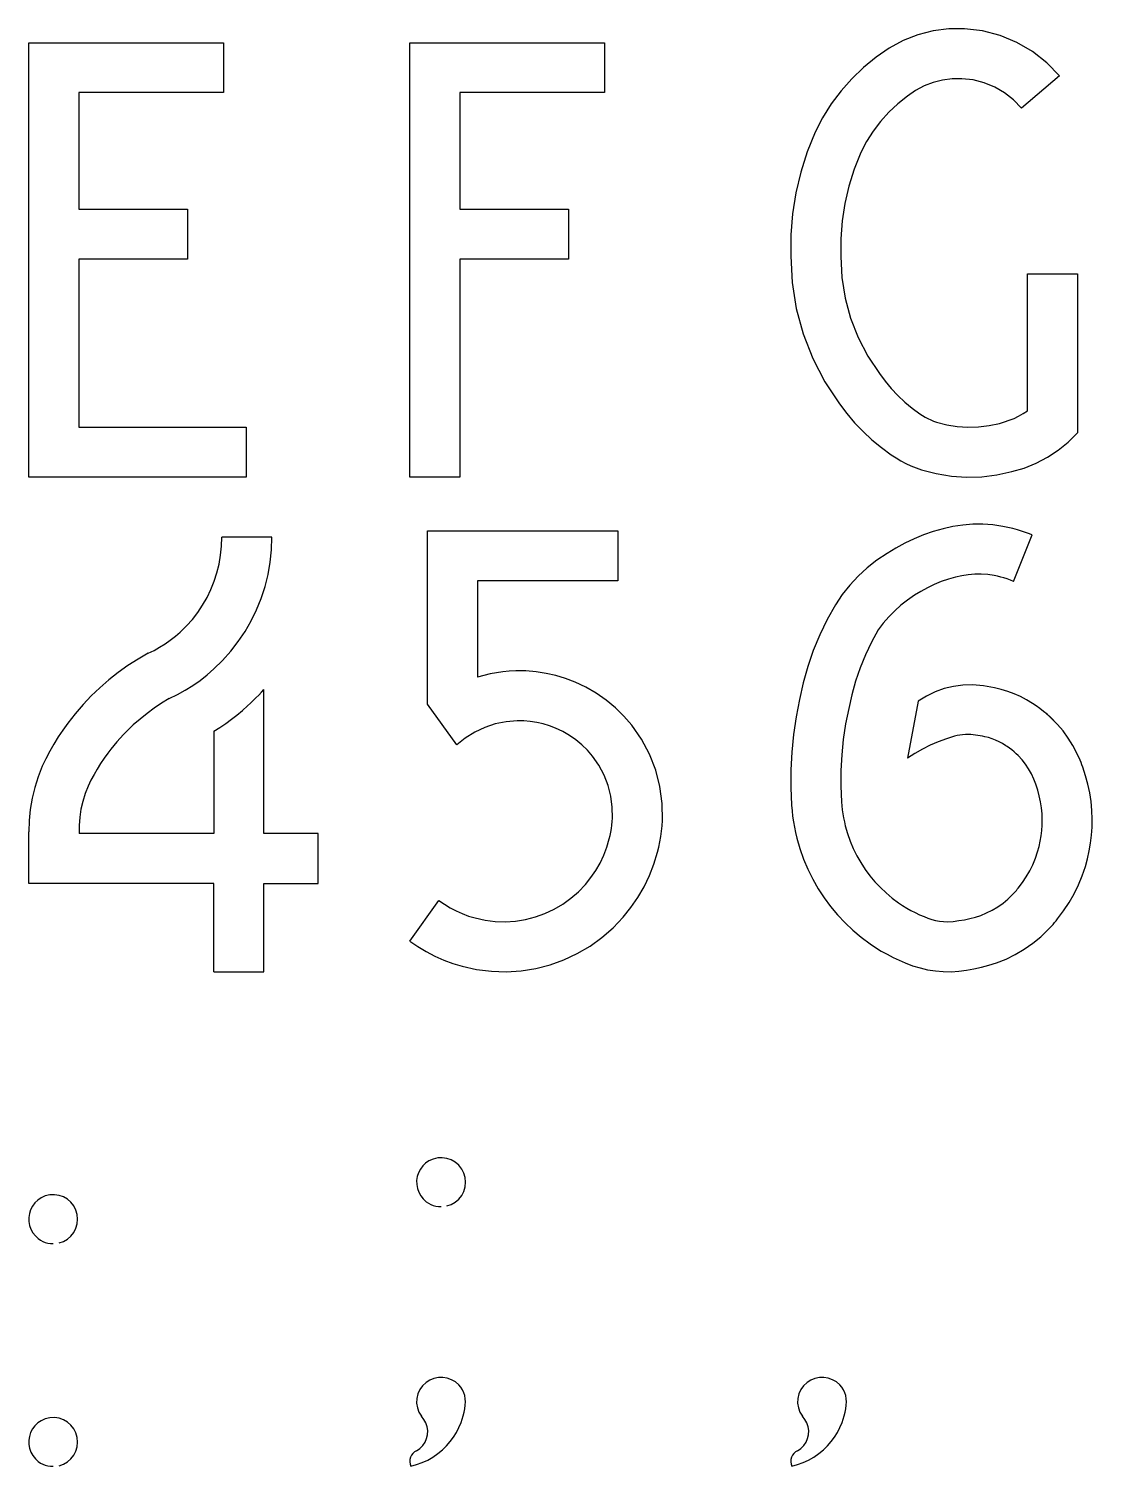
# Model space of a CAD drawing. Header units: metres. Extents: x 0 to 22.4, y -2.3 to 1.
# Drawn here: x 3.506 to 5.952, y -2.277 to 1.032 of the extents above; entities that cross this region are included whole.
import ezdxf

# ---------------------------------------------------------------- set-up
doc = ezdxf.new("R2010")
doc.units = ezdxf.units.M

msp = doc.modelspace()

# ---------------------------------------------------------------- linework, layer by layer
at = {"layer": 'MCD_Layer_0'}
for p, q in [((5.585718, 1.027013), (5.550565, 1.017958)), ((5.621709, 1.031742), (5.585718, 1.027013)), ((5.658008, 1.032076), (5.621709, 1.031742)), ((5.699552, 1.027171), (5.658008, 1.032076)), ((5.740037, 1.016639), (5.699552, 1.027171)), ((3.505606, 0), (3.505606, 1)), ((3.505606, 1), (3.953606, 1)), ((3.953606, 1), (3.953606, 0.885001)), ((4.382008, 0), (4.382008, 1)), ((4.382008, 1), (4.830008, 1)), ((4.830008, 1), (4.830008, 0.885001)), ((5.516769, 1.00471), (5.484826, 0.987464)), ((5.550565, 1.017958), (5.516769, 1.00471)), ((5.778704, 1.000677), (5.740037, 1.016639)), ((5.81483, 0.979584), (5.778704, 1.000677)), ((5.455208, 0.966476), (5.426058, 0.942945)), ((5.484826, 0.987464), (5.455208, 0.966476)), ((5.847737, 0.953756), (5.81483, 0.979584)), ((5.426058, 0.942945), (5.398956, 0.917083)), ((5.876808, 0.923676), (5.847737, 0.953756)), ((5.398956, 0.917083), (5.374087, 0.889066)), ((5.565159, 0.900384), (5.545518, 0.889781)), ((5.585941, 0.908525), (5.565159, 0.900384)), ((5.607557, 0.914086), (5.585941, 0.908525)), ((5.629689, 0.916984), (5.607557, 0.914086)), ((5.652008, 0.917175), (5.629689, 0.916984)), ((5.678005, 0.914165), (5.652008, 0.917175)), ((5.703344, 0.907617), (5.678005, 0.914165)), ((5.727545, 0.897656), (5.703344, 0.907617)), ((5.750151, 0.88447), (5.727545, 0.897656)), ((5.876808, 0.923676), (5.788909, 0.849476)), ((3.953606, 0.885001), (3.620606, 0.885001)), ((3.620606, 0.885001), (3.620606, 0.617001)), ((4.830008, 0.885001), (4.497007, 0.885001)), ((4.497007, 0.885001), (4.497007, 0.617001)), ((5.374087, 0.889066), (5.351623, 0.859087)), ((5.527308, 0.876875), (5.505005, 0.859294)), ((5.545518, 0.889781), (5.527308, 0.876875)), ((5.770736, 0.868308), (5.750151, 0.88447)), ((5.788909, 0.849476), (5.770736, 0.868308)), ((5.331718, 0.827351), (5.314508, 0.794076)), ((5.351623, 0.859087), (5.331718, 0.827351)), ((5.484255, 0.839905), (5.465202, 0.818846)), ((5.505005, 0.859294), (5.484255, 0.839905)), ((5.447981, 0.796264), (5.432714, 0.772318)), ((5.465202, 0.818846), (5.447981, 0.796264)), ((5.314508, 0.794076), (5.29629, 0.748685)), ((5.432714, 0.772318), (5.419508, 0.747176)), ((5.29629, 0.748685), (5.281528, 0.702055)), ((5.419508, 0.747176), (5.404292, 0.709145)), ((5.281528, 0.702055), (5.270306, 0.654449)), ((5.404292, 0.709145), (5.392013, 0.670067)), ((5.392013, 0.670067), (5.38274, 0.630169)), ((5.270306, 0.654449), (5.262687, 0.606135)), ((5.38274, 0.630169), (5.376527, 0.589681)), ((3.620606, 0.617001), (3.870606, 0.617001)), ((3.870606, 0.617001), (3.870606, 0.502)), ((4.497007, 0.617001), (4.747006, 0.617001)), ((4.747006, 0.617001), (4.747006, 0.502)), ((5.262687, 0.606135), (5.258714, 0.557386)), ((5.376527, 0.589681), (5.37341, 0.548837)), ((5.258714, 0.557386), (5.258409, 0.508476)), ((5.37341, 0.548837), (5.373408, 0.507875)), ((3.870606, 0.502), (3.620606, 0.502)), ((3.620606, 0.502), (3.620606, 0.115001)), ((4.747006, 0.502), (4.497007, 0.502)), ((4.497007, 0.502), (4.497007, 0)), ((5.258409, 0.508476), (5.261388, 0.447945)), ((5.373408, 0.507875), (5.375769, 0.459825)), ((5.802809, 0.152775), (5.802809, 0.467675)), ((5.802809, 0.467675), (5.917808, 0.467675)), ((5.917808, 0.467675), (5.917808, 0.101676)), ((5.261388, 0.447945), (5.270876, 0.388089)), ((5.375769, 0.459825), (5.383287, 0.412307)), ((5.383287, 0.412307), (5.395874, 0.365874)), ((5.270876, 0.388089), (5.286764, 0.329604)), ((5.395874, 0.365874), (5.413385, 0.321065)), ((5.286764, 0.329604), (5.308865, 0.273174)), ((5.413385, 0.321065), (5.435616, 0.278401)), ((5.308865, 0.273174), (5.336922, 0.219456)), ((5.435616, 0.278401), (5.462309, 0.238377)), ((5.462309, 0.238377), (5.475324, 0.220579)), ((5.336922, 0.219456), (5.370608, 0.169076)), ((5.475324, 0.220579), (5.48944, 0.20364)), ((5.48944, 0.20364), (5.504599, 0.187629)), ((5.370608, 0.169076), (5.387292, 0.146539)), ((5.504599, 0.187629), (5.52074, 0.172608)), ((5.52074, 0.172608), (5.5378, 0.158638)), ((5.387292, 0.146539), (5.40534, 0.125077)), ((5.5378, 0.158638), (5.555709, 0.145776)), ((5.555709, 0.145776), (5.561615, 0.141822)), ((5.561615, 0.141822), (5.567713, 0.138172)), ((5.567713, 0.138172), (5.573988, 0.134834)), ((5.573988, 0.134834), (5.580423, 0.131817)), ((5.761149, 0.130771), (5.772054, 0.135297)), ((5.772054, 0.135297), (5.782659, 0.140486)), ((5.782659, 0.140486), (5.792924, 0.14632)), ((5.792924, 0.14632), (5.802809, 0.152775)), ((3.620606, 0.115001), (4.005606, 0.115001)), ((4.005606, 0.115001), (4.005606, 0)), ((5.40534, 0.125077), (5.424682, 0.104775)), ((5.424682, 0.104775), (5.445244, 0.085709)), ((5.580423, 0.131817), (5.587002, 0.129128)), ((5.587002, 0.129128), (5.593709, 0.126775)), ((5.593709, 0.126775), (5.617384, 0.120595)), ((5.617384, 0.120595), (5.641533, 0.116661)), ((5.641533, 0.116661), (5.665946, 0.115007)), ((5.665946, 0.115007), (5.690406, 0.115649)), ((5.690406, 0.115649), (5.714698, 0.11858)), ((5.714698, 0.11858), (5.738608, 0.123776)), ((5.738608, 0.123776), (5.749987, 0.126925)), ((5.749987, 0.126925), (5.761149, 0.130771)), ((5.896786, 0.080841), (5.917808, 0.101676)), ((5.445244, 0.085709), (5.466948, 0.067953)), ((5.466948, 0.067953), (5.489709, 0.051575)), ((5.873812, 0.06218), (5.896786, 0.080841)), ((5.489709, 0.051575), (5.500544, 0.044402)), ((5.500544, 0.044402), (5.511722, 0.037779)), ((5.511722, 0.037779), (5.523217, 0.031719)), ((5.822919, 0.032089), (5.849109, 0.045877)), ((5.849109, 0.045877), (5.873812, 0.06218)), ((4.005606, 0), (3.505606, 0)), ((4.497007, 0), (4.382008, 0)), ((5.523217, 0.031719), (5.534999, 0.02624)), ((5.534999, 0.02624), (5.54704, 0.021355)), ((5.54704, 0.021355), (5.559309, 0.017075)), ((5.559309, 0.017075), (5.593245, 0.008125)), ((5.593245, 0.008125), (5.627874, 0.002416)), ((5.627874, 0.002416), (5.662888, 0)), ((5.662888, 0), (5.697973, 0.000898)), ((5.697973, 0.000898), (5.732817, 0.005102)), ((5.732817, 0.005102), (5.767109, 0.012574)), ((5.767109, 0.012574), (5.795496, 0.020952)), ((5.795496, 0.020952), (5.822919, 0.032089)), ((4.423008, -0.522386), (4.423008, -0.123387)), ((4.423008, -0.123387), (4.860507, -0.123387)), ((4.860507, -0.123387), (4.860507, -0.238387)), ((5.586151, -0.12529), (5.563896, -0.133031)), ((5.608797, -0.11878), (5.586151, -0.12529)), ((5.631301, -0.113754), (5.608797, -0.11878)), ((5.65411, -0.110364), (5.631301, -0.113754)), ((5.677103, -0.108627), (5.65411, -0.110364)), ((5.700162, -0.108552), (5.677103, -0.108627)), ((5.723166, -0.110139), (5.700162, -0.108552)), ((5.745996, -0.113381), (5.723166, -0.110139)), ((5.757538, -0.115627), (5.745996, -0.113381)), ((5.76899, -0.118293), (5.757538, -0.115627)), ((5.780337, -0.121376), (5.76899, -0.118293)), ((5.791563, -0.124871), (5.780337, -0.121376)), ((5.802655, -0.128774), (5.791563, -0.124871)), ((5.813596, -0.13308), (5.802655, -0.128774)), ((3.946991, -0.179636), (3.949031, -0.159054)), ((3.949031, -0.159054), (3.949606, -0.13838)), ((4.064606, -0.13838), (3.949606, -0.13838)), ((4.063761, -0.167085), (4.064606, -0.13838)), ((5.500135, -0.163385), (5.480096, -0.175779)), ((5.520824, -0.152107), (5.500135, -0.163385)), ((5.542099, -0.141978), (5.520824, -0.152107)), ((5.563896, -0.133031), (5.542099, -0.141978)), ((5.770897, -0.23988), (5.813596, -0.13308)), ((3.943498, -0.200021), (3.946991, -0.179636)), ((4.05599, -0.223954), (4.060884, -0.195657)), ((4.060884, -0.195657), (4.063761, -0.167085)), ((5.456695, -0.191461), (5.434557, -0.208881)), ((5.480096, -0.175779), (5.456695, -0.191461)), ((3.932227, -0.239793), (3.938568, -0.220107)), ((3.938568, -0.220107), (3.943498, -0.200021)), ((4.049105, -0.251833), (4.05599, -0.223954)), ((5.413812, -0.227939), (5.394581, -0.248522)), ((5.434557, -0.208881), (5.413812, -0.227939)), ((5.637696, -0.230081), (5.621049, -0.234905)), ((5.652197, -0.226847), (5.637696, -0.230081)), ((5.666892, -0.224664), (5.652197, -0.226847)), ((5.681707, -0.223543), (5.666892, -0.224664)), ((5.696563, -0.223489), (5.681707, -0.223543)), ((5.711385, -0.224503), (5.696563, -0.223489)), ((5.726096, -0.22658), (5.711385, -0.224503)), ((5.733753, -0.228093), (5.726096, -0.22658)), ((5.741348, -0.229892), (5.733753, -0.228093)), ((5.74887, -0.231972), (5.741348, -0.229892)), ((3.915649, -0.277141), (3.924506, -0.25898)), ((3.924506, -0.25898), (3.932227, -0.239793)), ((4.040262, -0.279154), (4.049105, -0.251833)), ((4.860507, -0.238387), (4.538008, -0.238387)), ((4.538008, -0.238387), (4.538008, -0.460286)), ((5.394581, -0.248522), (5.376975, -0.270512)), ((5.557763, -0.262905), (5.542996, -0.27198)), ((5.572996, -0.254638), (5.557763, -0.262905)), ((5.588652, -0.247201), (5.572996, -0.254638)), ((5.604685, -0.240617), (5.588652, -0.247201)), ((5.621049, -0.234905), (5.604685, -0.240617)), ((5.756309, -0.234333), (5.74887, -0.231972)), ((5.763655, -0.23697), (5.756309, -0.234333)), ((5.770897, -0.23988), (5.763655, -0.23697)), ((3.894305, -0.311426), (3.905567, -0.29465)), ((3.905567, -0.29465), (3.915649, -0.277141)), ((4.029506, -0.305781), (4.040262, -0.279154)), ((5.361097, -0.29378), (5.341969, -0.327876)), ((5.376975, -0.270512), (5.361097, -0.29378)), ((5.512002, -0.29509), (5.497589, -0.307986)), ((5.527155, -0.283074), (5.512002, -0.29509)), ((5.542996, -0.27198), (5.527155, -0.283074)), ((3.868464, -0.342464), (3.881918, -0.327389)), ((3.881918, -0.327389), (3.894305, -0.311426)), ((4.017208, -0.331038), (4.029506, -0.305781)), ((5.341969, -0.327876), (5.324924, -0.36306)), ((5.483969, -0.321716), (5.47119, -0.336231)), ((5.497589, -0.307986), (5.483969, -0.321716)), ((3.842866, -0.366241), (3.854006, -0.356579)), ((3.854006, -0.356579), (3.868464, -0.342464)), ((3.987548, -0.378716), (4.0032, -0.355388)), ((4.0032, -0.355388), (4.017208, -0.331038)), ((5.324924, -0.36306), (5.310025, -0.399204)), ((5.459296, -0.351481), (5.443832, -0.379927)), ((5.47119, -0.336231), (5.459296, -0.351481)), ((3.793826, -0.398846), (3.806695, -0.391646)), ((3.806695, -0.391646), (3.81918, -0.383797)), ((3.81918, -0.383797), (3.831247, -0.375322)), ((3.831247, -0.375322), (3.842866, -0.366241)), ((3.970326, -0.400909), (3.987548, -0.378716)), ((5.443832, -0.379927), (5.43, -0.409202)), ((3.756888, -0.41908), (3.733849, -0.433894)), ((3.780607, -0.40538), (3.756888, -0.41908)), ((3.780607, -0.40538), (3.793826, -0.398846)), ((3.931506, -0.44148), (3.951615, -0.421864)), ((3.951615, -0.421864), (3.970326, -0.400909)), ((5.310025, -0.399204), (5.297325, -0.436179)), ((5.43, -0.409202), (5.417845, -0.439212)), ((3.711542, -0.449788), (3.690016, -0.466727)), ((3.733849, -0.433894), (3.711542, -0.449788)), ((3.899723, -0.467745), (3.915954, -0.455023)), ((3.915954, -0.455023), (3.931506, -0.44148)), ((4.552342, -0.456267), (4.538008, -0.460286)), ((4.566841, -0.452894), (4.552342, -0.456267)), ((4.581476, -0.450175), (4.566841, -0.452894)), ((4.596219, -0.448115), (4.581476, -0.450175)), ((4.61104, -0.446718), (4.596219, -0.448115)), ((4.625908, -0.445986), (4.61104, -0.446718)), ((4.649216, -0.44624), (4.625908, -0.445986)), ((4.672447, -0.44814), (4.649216, -0.44624)), ((4.695486, -0.451677), (4.672447, -0.44814)), ((4.718218, -0.456832), (4.695486, -0.451677)), ((4.740529, -0.463579), (4.718218, -0.456832)), ((5.297325, -0.436179), (5.286869, -0.473849)), ((5.417845, -0.439212), (5.407404, -0.46986)), ((3.669322, -0.484671), (3.649506, -0.50358)), ((3.690016, -0.466727), (3.669322, -0.484671)), ((3.847401, -0.500657), (3.865401, -0.490593)), ((3.865401, -0.490593), (3.882858, -0.479613)), ((3.882858, -0.479613), (3.899723, -0.467745)), ((4.034499, -0.501631), (4.040607, -0.495156)), ((4.040607, -0.495156), (4.046606, -0.488579)), ((4.046606, -0.82038), (4.046606, -0.488579)), ((4.762308, -0.471886), (4.740529, -0.463579)), ((4.787256, -0.483664), (4.762308, -0.471886)), ((4.811132, -0.497486), (4.787256, -0.483664)), ((5.286869, -0.473849), (5.278696, -0.51208)), ((5.407404, -0.46986), (5.398712, -0.50105)), ((5.590279, -0.494235), (5.570369, -0.503823)), ((5.611097, -0.486824), (5.590279, -0.494235)), ((5.632587, -0.481677), (5.611097, -0.486824)), ((5.654504, -0.478852), (5.632587, -0.481677)), ((5.676596, -0.47838), (5.654504, -0.478852)), ((5.685033, -0.478827), (5.676596, -0.47838)), ((5.693451, -0.479529), (5.685033, -0.478827)), ((5.701845, -0.480487), (5.693451, -0.479529)), ((5.710205, -0.481698), (5.701845, -0.480487)), ((5.718525, -0.483164), (5.710205, -0.481698)), ((5.726797, -0.484881), (5.718525, -0.483164)), ((5.742248, -0.488482), (5.726797, -0.484881)), ((5.757435, -0.493072), (5.742248, -0.488482)), ((5.772295, -0.498632), (5.757435, -0.493072)), ((3.630473, -0.523674), (3.621324, -0.534057)), ((3.639869, -0.513513), (3.630473, -0.523674)), ((3.649506, -0.50358), (3.639869, -0.513513)), ((3.811309, -0.520464), (3.79419, -0.531899)), ((3.828906, -0.509779), (3.811309, -0.520464)), ((3.828906, -0.509779), (3.847401, -0.500657)), ((3.99689, -0.537208), (4.009006, -0.52648)), ((4.009006, -0.52648), (4.015535, -0.520429)), ((4.015535, -0.520429), (4.021961, -0.514269)), ((4.021961, -0.514269), (4.028283, -0.508003)), ((4.028283, -0.508003), (4.034499, -0.501631)), ((4.489908, -0.616585), (4.423008, -0.522386)), ((4.833769, -0.513256), (4.811132, -0.497486)), ((4.855008, -0.530864), (4.833769, -0.513256)), ((5.278696, -0.51208), (5.2707, -0.552045)), ((5.398712, -0.50105), (5.391797, -0.532681)), ((5.551596, -0.51548), (5.527296, -0.64668)), ((5.570369, -0.503823), (5.551596, -0.51548)), ((5.786764, -0.505139), (5.772295, -0.498632)), ((5.800784, -0.512565), (5.786764, -0.505139)), ((5.814296, -0.52088), (5.800784, -0.512565)), ((5.823073, -0.52665), (5.814296, -0.52088)), ((5.831628, -0.532743), (5.823073, -0.52665)), ((3.603785, -0.555466), (3.595406, -0.56648)), ((3.612426, -0.544656), (3.603785, -0.555466)), ((3.621324, -0.534057), (3.612426, -0.544656)), ((3.761509, -0.556928), (3.746008, -0.570476)), ((3.777579, -0.544061), (3.761509, -0.556928)), ((3.79419, -0.531899), (3.777579, -0.544061)), ((3.95861, -0.567044), (3.97168, -0.5575)), ((3.97168, -0.5575), (3.984444, -0.547552)), ((3.984444, -0.547552), (3.99689, -0.537208)), ((4.628908, -0.560886), (4.603528, -0.563064)), ((4.644048, -0.561086), (4.628908, -0.560886)), ((4.659137, -0.562346), (4.644048, -0.561086)), ((4.6741, -0.56466), (4.659137, -0.562346)), ((4.8747, -0.550186), (4.855008, -0.530864)), ((4.892708, -0.571086), (4.8747, -0.550186)), ((5.2707, -0.552045), (5.264662, -0.592353)), ((5.391797, -0.532681), (5.384667, -0.567984)), ((5.839949, -0.539152), (5.831628, -0.532743)), ((5.848025, -0.545868), (5.839949, -0.539152)), ((5.857728, -0.554681), (5.842697, -0.54138)), ((5.855845, -0.552881), (5.848025, -0.545868)), ((5.863396, -0.560181), (5.855845, -0.552881)), ((5.871759, -0.569033), (5.857728, -0.554681)), ((3.584221, -0.582097), (3.573574, -0.598085)), ((3.595406, -0.56648), (3.584221, -0.582097)), ((3.723355, -0.592618), (3.715805, -0.600748)), ((3.731107, -0.58468), (3.723355, -0.592618)), ((3.746008, -0.570476), (3.731107, -0.58468)), ((3.931606, -0.584879), (3.945248, -0.576173)), ((3.931606, -0.584879), (3.931606, -0.82038)), ((3.945248, -0.576173), (3.95861, -0.567044)), ((4.531373, -0.587138), (4.509769, -0.600635)), ((4.554418, -0.576282), (4.531373, -0.587138)), ((4.578582, -0.56822), (4.554418, -0.576282)), ((4.603528, -0.563064), (4.578582, -0.56822)), ((4.688864, -0.568017), (4.6741, -0.56466)), ((4.703357, -0.572399), (4.688864, -0.568017)), ((4.717508, -0.577786), (4.703357, -0.572399)), ((4.733757, -0.585471), (4.717508, -0.577786)), ((4.749311, -0.59448), (4.733757, -0.585471)), ((4.764062, -0.604752), (4.749311, -0.59448)), ((4.91509, -0.603222), (4.892708, -0.571086)), ((5.264662, -0.592353), (5.260594, -0.632906)), ((5.384667, -0.567984), (5.379256, -0.603591)), ((5.641487, -0.595051), (5.635397, -0.59638)), ((5.647632, -0.594005), (5.641487, -0.595051)), ((5.653818, -0.593243), (5.647632, -0.594005)), ((5.660034, -0.592768), (5.653818, -0.593243)), ((5.666264, -0.59258), (5.660034, -0.592768)), ((5.672497, -0.59268), (5.666264, -0.59258)), ((5.67789, -0.593069), (5.672497, -0.59268)), ((5.683266, -0.593636), (5.67789, -0.593069)), ((5.688621, -0.594382), (5.683266, -0.593636)), ((5.693949, -0.595305), (5.688621, -0.594382)), ((5.699242, -0.596405), (5.693949, -0.595305)), ((5.884716, -0.584361), (5.871759, -0.569033)), ((5.896531, -0.600586), (5.884716, -0.584361)), ((3.563478, -0.614427), (3.553944, -0.631103)), ((3.573574, -0.598085), (3.563478, -0.614427)), ((3.694407, -0.626236), (3.687706, -0.63508)), ((3.701326, -0.617562), (3.694407, -0.626236)), ((3.70846, -0.609065), (3.701326, -0.617562)), ((3.715805, -0.600748), (3.70846, -0.609065)), ((4.509769, -0.600635), (4.489908, -0.616585)), ((4.777908, -0.616214), (4.764062, -0.604752)), ((4.790753, -0.628788), (4.777908, -0.616214)), ((4.933504, -0.637785), (4.91509, -0.603222)), ((5.379256, -0.603591), (5.375577, -0.639419)), ((5.561405, -0.625969), (5.544065, -0.635854)), ((5.579263, -0.617053), (5.561405, -0.625969)), ((5.597585, -0.609134), (5.579263, -0.617053)), ((5.616315, -0.602236), (5.597585, -0.609134)), ((5.635397, -0.59638), (5.616315, -0.602236)), ((5.704497, -0.597679), (5.699242, -0.596405)), ((5.713083, -0.599694), (5.704497, -0.597679)), ((5.721513, -0.602288), (5.713083, -0.599694)), ((5.729747, -0.605449), (5.721513, -0.602288)), ((5.737747, -0.609164), (5.729747, -0.605449)), ((5.745475, -0.613414), (5.737747, -0.609164)), ((5.752897, -0.618179), (5.745475, -0.613414)), ((5.756239, -0.620324), (5.750697, -0.616779)), ((5.761642, -0.624078), (5.756239, -0.620324)), ((5.766897, -0.628037), (5.761642, -0.624078)), ((5.771996, -0.632195), (5.766897, -0.628037)), ((5.907143, -0.617622), (5.896531, -0.600586)), ((5.916497, -0.63538), (5.907143, -0.617622)), ((3.544983, -0.648094), (3.536606, -0.66538)), ((3.553944, -0.631103), (3.544983, -0.648094)), ((3.670875, -0.659356), (3.663071, -0.671899)), ((3.67909, -0.647079), (3.670875, -0.659356)), ((3.687706, -0.63508), (3.67909, -0.647079)), ((4.802507, -0.642386), (4.790753, -0.628788)), ((4.817072, -0.6633), (4.802507, -0.642386)), ((4.947692, -0.674287), (4.933504, -0.637785)), ((5.260594, -0.632906), (5.258509, -0.67361)), ((5.375577, -0.639419), (5.373639, -0.675382)), ((5.544065, -0.635854), (5.527296, -0.64668)), ((5.776931, -0.636544), (5.771996, -0.632195)), ((5.781697, -0.64108), (5.776931, -0.636544)), ((5.790445, -0.650703), (5.781697, -0.64108)), ((5.798443, -0.660957), (5.790445, -0.650703)), ((5.805646, -0.671785), (5.798443, -0.660957)), ((5.919024, -0.640714), (5.916497, -0.63538)), ((5.921461, -0.64609), (5.919024, -0.640714)), ((5.923808, -0.651506), (5.921461, -0.64609)), ((5.926063, -0.656961), (5.923808, -0.651506)), ((5.928226, -0.662453), (5.926063, -0.656961)), ((3.52716, -0.689479), (3.519385, -0.714168)), ((3.536606, -0.66538), (3.52716, -0.689479)), ((3.655686, -0.684693), (3.648728, -0.697725)), ((3.663071, -0.671899), (3.655686, -0.684693)), ((4.829051, -0.685795), (4.817072, -0.6633)), ((4.838274, -0.709554), (4.829051, -0.685795)), ((4.957453, -0.712213), (4.947692, -0.674287)), ((5.258509, -0.67361), (5.258409, -0.714367)), ((5.373639, -0.675382), (5.373445, -0.711398)), ((5.812012, -0.683125), (5.805646, -0.671785)), ((5.817506, -0.694913), (5.812012, -0.683125)), ((5.930298, -0.66798), (5.928226, -0.662453)), ((5.936675, -0.687287), (5.930298, -0.66798)), ((5.94196, -0.70692), (5.936675, -0.687287)), ((3.519385, -0.714168), (3.513318, -0.739332)), ((3.642206, -0.71098), (3.635342, -0.728391)), ((3.648728, -0.697725), (3.642206, -0.71098)), ((4.84461, -0.73424), (4.838274, -0.709554)), ((4.962649, -0.751029), (4.957453, -0.712213)), ((5.258409, -0.714367), (5.260296, -0.75508)), ((5.373445, -0.711398), (5.374996, -0.74738)), ((5.822097, -0.70708), (5.817506, -0.694913)), ((5.826476, -0.720258), (5.822097, -0.70708)), ((5.830103, -0.733663), (5.826476, -0.720258)), ((5.946135, -0.726819), (5.94196, -0.70692)), ((5.949189, -0.746921), (5.946135, -0.726819)), ((3.513318, -0.739332), (3.508987, -0.764852)), ((3.629797, -0.746265), (3.625601, -0.764504)), ((3.635342, -0.728391), (3.629797, -0.746265)), ((4.847971, -0.759503), (4.84461, -0.73424)), ((4.848308, -0.784987), (4.847971, -0.759503)), ((4.963208, -0.790187), (4.962649, -0.751029)), ((5.260296, -0.75508), (5.261346, -0.767828)), ((5.374996, -0.74738), (5.375787, -0.756691)), ((5.375787, -0.756691), (5.37685, -0.765975)), ((5.832967, -0.747251), (5.830103, -0.733663)), ((5.835058, -0.760979), (5.832967, -0.747251)), ((5.836369, -0.774804), (5.835058, -0.760979)), ((5.951112, -0.767163), (5.949189, -0.746921)), ((3.506412, -0.790608), (3.505606, -0.81648)), ((3.508987, -0.764852), (3.506412, -0.790608)), ((3.622778, -0.783005), (3.621344, -0.801665)), ((3.625601, -0.764504), (3.622778, -0.783005)), ((4.846927, -0.801096), (4.847767, -0.793054)), ((4.847767, -0.793054), (4.848308, -0.784987)), ((4.962403, -0.802557), (4.963208, -0.790187)), ((5.261346, -0.767828), (5.262778, -0.780539)), ((5.262778, -0.780539), (5.264591, -0.793201)), ((5.264591, -0.793201), (5.266783, -0.805803)), ((5.37685, -0.765975), (5.378184, -0.775223)), ((5.378184, -0.775223), (5.379787, -0.784429)), ((5.379787, -0.784429), (5.381658, -0.793584)), ((5.381658, -0.793584), (5.383796, -0.802681)), ((5.836897, -0.788681), (5.836369, -0.774804)), ((5.836728, -0.801121), (5.836897, -0.788681)), ((5.951896, -0.78748), (5.951112, -0.767163)), ((5.951627, -0.805801), (5.951896, -0.78748)), ((3.505606, -0.93538), (3.505606, -0.81648)), ((3.621344, -0.801665), (3.621306, -0.82038)), ((3.931606, -0.82038), (3.621306, -0.82038)), ((4.171606, -0.82038), (4.046606, -0.82038)), ((4.171606, -0.93538), (4.171606, -0.82038)), ((4.840608, -0.832787), (4.842627, -0.824957)), ((4.842627, -0.824957), (4.844355, -0.817059)), ((4.844355, -0.817059), (4.845789, -0.809101)), ((4.845789, -0.809101), (4.846927, -0.801096)), ((4.957229, -0.839368), (4.959411, -0.827165)), ((4.959411, -0.827165), (4.961137, -0.814889)), ((4.961137, -0.814889), (4.962403, -0.802557)), ((5.266783, -0.805803), (5.269352, -0.818333)), ((5.269352, -0.818333), (5.272297, -0.830781)), ((5.383796, -0.802681), (5.388889, -0.820406)), ((5.388889, -0.820406), (5.395031, -0.837796)), ((5.83237, -0.838158), (5.834462, -0.825893)), ((5.834462, -0.825893), (5.835916, -0.813536)), ((5.835916, -0.813536), (5.836728, -0.801121)), ((5.948274, -0.842281), (5.950418, -0.824084)), ((5.950418, -0.824084), (5.951627, -0.805801)), ((4.828182, -0.870389), (4.835142, -0.851835)), ((4.835142, -0.851835), (4.840608, -0.832787)), ((4.951508, -0.863487), (4.954593, -0.851481)), ((4.954593, -0.851481), (4.957229, -0.839368)), ((5.272297, -0.830781), (5.279279, -0.855188)), ((5.279279, -0.855188), (5.287714, -0.879132)), ((5.395031, -0.837796), (5.4022, -0.854788)), ((5.4022, -0.854788), (5.410371, -0.871322)), ((5.826297, -0.86228), (5.829646, -0.850297)), ((5.829646, -0.850297), (5.83237, -0.838158)), ((5.9452, -0.860344), (5.948274, -0.842281)), ((4.809963, -0.905551), (4.819772, -0.888332)), ((4.819772, -0.888332), (4.828182, -0.870389)), ((4.933274, -0.917204), (4.943437, -0.890701)), ((4.943437, -0.890701), (4.951508, -0.863487)), ((5.287714, -0.879132), (5.297572, -0.902526)), ((5.410371, -0.871322), (5.419513, -0.887338)), ((5.419513, -0.887338), (5.429596, -0.902781)), ((5.808068, -0.906379), (5.815102, -0.892087)), ((5.815102, -0.892087), (5.821186, -0.877367)), ((5.821186, -0.877367), (5.826297, -0.86228)), ((5.936297, -0.89588), (5.941204, -0.878226)), ((5.941204, -0.878226), (5.9452, -0.860344)), ((4.786408, -0.937386), (4.798818, -0.921937)), ((4.798818, -0.921937), (4.809963, -0.905551)), ((4.92108, -0.942837), (4.933274, -0.917204)), ((5.297572, -0.902526), (5.308816, -0.925287)), ((5.308816, -0.925287), (5.321406, -0.947331)), ((5.429596, -0.902781), (5.440465, -0.91743)), ((5.440465, -0.91743), (5.452176, -0.931415)), ((5.79128, -0.933433), (5.800116, -0.92018)), ((5.800116, -0.92018), (5.808068, -0.906379)), ((5.920234, -0.938826), (5.928958, -0.917612)), ((5.928958, -0.917612), (5.936297, -0.89588)), ((3.931606, -0.93538), (3.505606, -0.93538)), ((3.931606, -1.13838), (3.931606, -0.93538)), ((4.046606, -1.13838), (4.046606, -0.93538)), ((4.046606, -0.93538), (4.171606, -0.93538)), ((4.752844, -0.969439), (4.770372, -0.954194)), ((4.770372, -0.954194), (4.786408, -0.937386)), ((4.906928, -0.967443), (4.92108, -0.942837)), ((5.321406, -0.947331), (5.335296, -0.96858)), ((5.452176, -0.931415), (5.464689, -0.944688)), ((5.464689, -0.944688), (5.477961, -0.957201)), ((5.477961, -0.957201), (5.491947, -0.968912)), ((5.768497, -0.96098), (5.770798, -0.958603)), ((5.770798, -0.958603), (5.773054, -0.956183)), ((5.773054, -0.956183), (5.775262, -0.953719)), ((5.775262, -0.953719), (5.777422, -0.951214)), ((5.777422, -0.951214), (5.779534, -0.948667)), ((5.779534, -0.948667), (5.781597, -0.94608)), ((5.781597, -0.94608), (5.79128, -0.933433)), ((5.898782, -0.979351), (5.910162, -0.959434)), ((5.910162, -0.959434), (5.920234, -0.938826)), ((4.382008, -1.067986), (4.448908, -0.974386)), ((4.448908, -0.974386), (4.461681, -0.983222)), ((4.461681, -0.983222), (4.474973, -0.991254)), ((4.474973, -0.991254), (4.488735, -0.998452)), ((4.713929, -0.99473), (4.733975, -0.98299)), ((4.733975, -0.98299), (4.752844, -0.969439)), ((4.873108, -1.012986), (4.890905, -0.990873)), ((4.890905, -0.990873), (4.906928, -0.967443)), ((5.335296, -0.96858), (5.350192, -0.988648)), ((5.350192, -0.988648), (5.366241, -1.007807)), ((5.491947, -0.968912), (5.506596, -0.97978)), ((5.506596, -0.97978), (5.515831, -0.985989)), ((5.515831, -0.985989), (5.525289, -0.991852)), ((5.525289, -0.991852), (5.534958, -0.997359)), ((5.722093, -0.996672), (5.734674, -0.989092)), ((5.734674, -0.989092), (5.746646, -0.980583)), ((5.746646, -0.980583), (5.757942, -0.971195)), ((5.757942, -0.971195), (5.768497, -0.96098)), ((5.886143, -0.998492), (5.898782, -0.979351)), ((4.488735, -0.998452), (4.502915, -1.004789)), ((4.502915, -1.004789), (4.517457, -1.010241)), ((4.517457, -1.010241), (4.532308, -1.014786)), ((4.532308, -1.014786), (4.555181, -1.019802)), ((4.555181, -1.019802), (4.578421, -1.022666)), ((4.578421, -1.022666), (4.601827, -1.023353)), ((4.601827, -1.023353), (4.625195, -1.021857)), ((4.625195, -1.021857), (4.648323, -1.018191)), ((4.648323, -1.018191), (4.671008, -1.012386)), ((4.671008, -1.012386), (4.69288, -1.004557)), ((4.69288, -1.004557), (4.713929, -0.99473)), ((4.849711, -1.03749), (4.873108, -1.012986)), ((5.366241, -1.007807), (5.383386, -1.025991)), ((5.534958, -0.997359), (5.544825, -1.002504)), ((5.544825, -1.002504), (5.554875, -1.00728)), ((5.554875, -1.00728), (5.565096, -1.01168)), ((5.565096, -1.01168), (5.573776, -1.015076)), ((5.573776, -1.015076), (5.582651, -1.017926)), ((5.582651, -1.017926), (5.591685, -1.02022)), ((5.591685, -1.02022), (5.600844, -1.021947)), ((5.600844, -1.021947), (5.610094, -1.023102)), ((5.610094, -1.023102), (5.619396, -1.02368)), ((5.619396, -1.02368), (5.632286, -1.022556)), ((5.632286, -1.022556), (5.645116, -1.020889)), ((5.645116, -1.020889), (5.657865, -1.018684)), ((5.657865, -1.018684), (5.670509, -1.015944)), ((5.670509, -1.015944), (5.683027, -1.012674)), ((5.683027, -1.012674), (5.695397, -1.00888)), ((5.695397, -1.00888), (5.708976, -1.003281)), ((5.708976, -1.003281), (5.722093, -0.996672)), ((5.861847, -1.029437), (5.86541, -1.025284)), ((5.86541, -1.025284), (5.868894, -1.021065)), ((5.868894, -1.021065), (5.872297, -1.01678)), ((5.872297, -1.01678), (5.886143, -0.998492)), ((4.824144, -1.059719), (4.849711, -1.03749)), ((5.383386, -1.025991), (5.40157, -1.043136)), ((5.40157, -1.043136), (5.420729, -1.059184)), ((5.815039, -1.073065), (5.833476, -1.05796)), ((5.833476, -1.05796), (5.850696, -1.04148)), ((5.850696, -1.04148), (5.854489, -1.037536)), ((5.854489, -1.037536), (5.858206, -1.033521)), ((5.858206, -1.033521), (5.861847, -1.029437)), ((4.382008, -1.067986), (4.400487, -1.080652)), ((4.400487, -1.080652), (4.419706, -1.092164)), ((4.767393, -1.096608), (4.796625, -1.079482)), ((4.796625, -1.079482), (4.824144, -1.059719)), ((5.420729, -1.059184), (5.440797, -1.07408)), ((5.440797, -1.07408), (5.453565, -1.082668)), ((5.453565, -1.082668), (5.466643, -1.090775)), ((5.466643, -1.090775), (5.480015, -1.09839)), ((5.774956, -1.098801), (5.795493, -1.086706)), ((5.795493, -1.086706), (5.815039, -1.073065)), ((4.419706, -1.092164), (4.439594, -1.10248)), ((4.439594, -1.10248), (4.460074, -1.111561)), ((4.460074, -1.111561), (4.481072, -1.119372)), ((4.481072, -1.119372), (4.502507, -1.125886)), ((4.67172, -1.130851), (4.704808, -1.122386)), ((4.704808, -1.122386), (4.736699, -1.110951)), ((4.736699, -1.110951), (4.767393, -1.096608)), ((5.480015, -1.09839), (5.49366, -1.105502)), ((5.49366, -1.105502), (5.50756, -1.112102)), ((5.50756, -1.112102), (5.521696, -1.11818)), ((5.521696, -1.11818), (5.538524, -1.124614)), ((5.538524, -1.124614), (5.555763, -1.129849)), ((5.697238, -1.127754), (5.714419, -1.123274)), ((5.714419, -1.123274), (5.731397, -1.11808)), ((5.731397, -1.11808), (5.753548, -1.10928)), ((5.753548, -1.10928), (5.774956, -1.098801)), ((3.931606, -1.13838), (4.046606, -1.13838)), ((4.502507, -1.125886), (4.535868, -1.133201)), ((4.535868, -1.133201), (4.569765, -1.137378)), ((4.569765, -1.137378), (4.603904, -1.13838)), ((4.603904, -1.13838), (4.637988, -1.136198)), ((4.637988, -1.136198), (4.67172, -1.130851)), ((5.555763, -1.129849), (5.573327, -1.13386)), ((5.573327, -1.13386), (5.59113, -1.136627)), ((5.59113, -1.136627), (5.609082, -1.138136)), ((5.609082, -1.138136), (5.627097, -1.13838)), ((5.627097, -1.13838), (5.644784, -1.136827)), ((5.644784, -1.136827), (5.66239, -1.134536)), ((5.66239, -1.134536), (5.679885, -1.13151)), ((5.679885, -1.13151), (5.697238, -1.127754)), ((4.41189, -1.585569), (4.40636, -1.592961)), ((4.418552, -1.579179), (4.41189, -1.585569)), ((4.426167, -1.573961), (4.418552, -1.579179)), ((4.435889, -1.569571), (4.426167, -1.573961)), ((4.446265, -1.567097), (4.435889, -1.569571)), ((4.456922, -1.566628), (4.446265, -1.567097)), ((4.467475, -1.568181), (4.456922, -1.566628)), ((4.477544, -1.571701), (4.467475, -1.568181)), ((4.486767, -1.57706), (4.477544, -1.571701)), ((4.494859, -1.584103), (4.486767, -1.57706)), ((4.501468, -1.592552), (4.494859, -1.584103)), ((4.399254, -1.609934), (4.397868, -1.619061)), ((4.397868, -1.619061), (4.39796, -1.628334)), ((4.40211, -1.601156), (4.399254, -1.609934)), ((4.40636, -1.592961), (4.40211, -1.601156)), ((4.506356, -1.602101), (4.501468, -1.592552)), ((4.509345, -1.612403), (4.506356, -1.602101)), ((4.510328, -1.623085), (4.509345, -1.612403)), ((3.554004, -1.652217), (3.543628, -1.654691)), ((3.56466, -1.651748), (3.554004, -1.652217)), ((3.575214, -1.653302), (3.56466, -1.651748)), ((3.585283, -1.656821), (3.575214, -1.653302)), ((4.39796, -1.628334), (4.399581, -1.637464)), ((4.399581, -1.637464), (4.402687, -1.646203)), ((4.402687, -1.646203), (4.407191, -1.654309)), ((4.407191, -1.654309), (4.41297, -1.661561)), ((4.494843, -1.661813), (4.501408, -1.653437)), ((4.501408, -1.653437), (4.506274, -1.643972)), ((4.506274, -1.643972), (4.509267, -1.63376)), ((4.509267, -1.63376), (4.510328, -1.623085)), ((3.509849, -1.686276), (3.506992, -1.695054)), ((3.514099, -1.678081), (3.509849, -1.686276)), ((3.519629, -1.67069), (3.514099, -1.678081)), ((3.526291, -1.664299), (3.519629, -1.67069)), ((3.533906, -1.659081), (3.526291, -1.664299)), ((3.543628, -1.654691), (3.533906, -1.659081)), ((3.594506, -1.66218), (3.585283, -1.656821)), ((3.602597, -1.669223), (3.594506, -1.66218)), ((3.609207, -1.677672), (3.602597, -1.669223)), ((3.614095, -1.687221), (3.609207, -1.677672)), ((3.617084, -1.697523), (3.614095, -1.687221)), ((4.41297, -1.661561), (4.419867, -1.66776)), ((4.419867, -1.66776), (4.424804, -1.671366)), ((4.424804, -1.671366), (4.430162, -1.674309)), ((4.430162, -1.674309), (4.435853, -1.676541)), ((4.435853, -1.676541), (4.441783, -1.678027)), ((4.441783, -1.678027), (4.447854, -1.67874)), ((4.447854, -1.67874), (4.453967, -1.678669)), ((4.467567, -1.677659), (4.477613, -1.674146)), ((4.477613, -1.674146), (4.486815, -1.668799)), ((4.486815, -1.668799), (4.494843, -1.661813)), ((3.506992, -1.695054), (3.505606, -1.704181)), ((3.505606, -1.704181), (3.505699, -1.713454)), ((3.505699, -1.713454), (3.50732, -1.722585)), ((3.614013, -1.729093), (3.617006, -1.71888)), ((3.617006, -1.71888), (3.618066, -1.708205)), ((3.618066, -1.708205), (3.617084, -1.697523)), ((3.50732, -1.722585), (3.510426, -1.731323)), ((3.510426, -1.731323), (3.51493, -1.739429)), ((3.51493, -1.739429), (3.520709, -1.746681)), ((3.520709, -1.746681), (3.527606, -1.75288)), ((3.527606, -1.75288), (3.532543, -1.756486)), ((3.594554, -1.75392), (3.602581, -1.746933)), ((3.602581, -1.746933), (3.609147, -1.738557)), ((3.609147, -1.738557), (3.614013, -1.729093)), ((3.532543, -1.756486), (3.537901, -1.759429)), ((3.537901, -1.759429), (3.543592, -1.761662)), ((3.543592, -1.761662), (3.549522, -1.763147)), ((3.549522, -1.763147), (3.555593, -1.76386)), ((3.555593, -1.76386), (3.561706, -1.763789)), ((3.575306, -1.762779), (3.585351, -1.759266)), ((3.585351, -1.759266), (3.594554, -1.75392)), ((4.419469, -2.08396), (4.411588, -2.091415)), ((4.428161, -2.07842), (4.419469, -2.08396)), ((4.437717, -2.074555), (4.428161, -2.07842)), ((4.447816, -2.072492), (4.437717, -2.074555)), ((4.458122, -2.072302), (4.447816, -2.072492)), ((4.46829, -2.07399), (4.458122, -2.072302)), ((4.477982, -2.0775), (4.46829, -2.07399)), ((4.486874, -2.082714), (4.477982, -2.0775)), ((4.494668, -2.08946), (4.486874, -2.082714)), ((5.29587, -2.08396), (5.287989, -2.091415)), ((5.304563, -2.07842), (5.29587, -2.08396)), ((5.314118, -2.074555), (5.304563, -2.07842)), ((5.324217, -2.072492), (5.314118, -2.074555)), ((5.334523, -2.072302), (5.324217, -2.072492)), ((5.344692, -2.07399), (5.334523, -2.072302)), ((5.354384, -2.0775), (5.344692, -2.07399)), ((5.363275, -2.082714), (5.354384, -2.0775)), ((5.371069, -2.08946), (5.363275, -2.082714)), ((4.400787, -2.110115), (4.398267, -2.120666)), ((4.405283, -2.100242), (4.400787, -2.110115)), ((4.411588, -2.091415), (4.405283, -2.100242)), ((4.499229, -2.09496), (4.494668, -2.08946)), ((4.503073, -2.100983), (4.499229, -2.09496)), ((4.50614, -2.107437), (4.503073, -2.100983)), ((4.508382, -2.114222), (4.50614, -2.107437)), ((4.509765, -2.121232), (4.508382, -2.114222)), ((5.277188, -2.110115), (5.274669, -2.120666)), ((5.281684, -2.100242), (5.277188, -2.110115)), ((5.287989, -2.091415), (5.281684, -2.100242)), ((5.375631, -2.09496), (5.371069, -2.08946)), ((5.379475, -2.100983), (5.375631, -2.09496)), ((5.382541, -2.107437), (5.379475, -2.100983)), ((5.384784, -2.114222), (5.382541, -2.107437)), ((5.386167, -2.121232), (5.384784, -2.114222)), ((4.398267, -2.120666), (4.397818, -2.131505)), ((4.397818, -2.131505), (4.399454, -2.142229)), ((4.399454, -2.142229), (4.403116, -2.15244)), ((4.506976, -2.152547), (4.508481, -2.144544)), ((4.508481, -2.144544), (4.509579, -2.136474)), ((4.509579, -2.136474), (4.510268, -2.12836)), ((4.510268, -2.12836), (4.509765, -2.121232)), ((5.274669, -2.120666), (5.274219, -2.131505)), ((5.274219, -2.131505), (5.275856, -2.142229)), ((5.275856, -2.142229), (5.279518, -2.15244)), ((5.383378, -2.152547), (5.384883, -2.144544)), ((5.384883, -2.144544), (5.385981, -2.136474)), ((5.385981, -2.136474), (5.386669, -2.12836)), ((5.386669, -2.12836), (5.386167, -2.121232)), ((3.519629, -2.183589), (3.514099, -2.190981)), ((3.526291, -2.177198), (3.519629, -2.183589)), ((3.533906, -2.17198), (3.526291, -2.177198)), ((3.543628, -2.16759), (3.533906, -2.17198)), ((3.554004, -2.165116), (3.543628, -2.16759)), ((3.56466, -2.164648), (3.554004, -2.165116)), ((3.575214, -2.166201), (3.56466, -2.164648)), ((3.585283, -2.169721), (3.575214, -2.166201)), ((3.594506, -2.17508), (3.585283, -2.169721)), ((3.602597, -2.182123), (3.594506, -2.17508)), ((3.609207, -2.190572), (3.602597, -2.182123)), ((4.403116, -2.15244), (4.408668, -2.16176)), ((4.414588, -2.16886), (4.408668, -2.16176)), ((4.419102, -2.176927), (4.414588, -2.16886)), ((4.422056, -2.185686), (4.419102, -2.176927)), ((4.495061, -2.187705), (4.500067, -2.175959)), ((4.500067, -2.175959), (4.502764, -2.168275)), ((4.502764, -2.168275), (4.505069, -2.160464)), ((4.505069, -2.160464), (4.506976, -2.152547)), ((5.279518, -2.15244), (5.28507, -2.16176)), ((5.290989, -2.16886), (5.28507, -2.16176)), ((5.295503, -2.176927), (5.290989, -2.16886)), ((5.298458, -2.185686), (5.295503, -2.176927)), ((5.371462, -2.187705), (5.376469, -2.175959)), ((5.376469, -2.175959), (5.379166, -2.168275)), ((5.379166, -2.168275), (5.381471, -2.160464)), ((5.381471, -2.160464), (5.383378, -2.152547)), ((3.506992, -2.207954), (3.505606, -2.21708)), ((3.509849, -2.199175), (3.506992, -2.207954)), ((3.514099, -2.190981), (3.509849, -2.199175)), ((3.614095, -2.200121), (3.609207, -2.190572)), ((3.617084, -2.210423), (3.614095, -2.200121)), ((3.618066, -2.221105), (3.617084, -2.210423)), ((4.417122, -2.221539), (4.420841, -2.213076)), ((4.420841, -2.213076), (4.422941, -2.204074)), ((4.423351, -2.194839), (4.422056, -2.185686)), ((4.422941, -2.204074), (4.423351, -2.194839)), ((4.474809, -2.220131), (4.482393, -2.209858)), ((4.482393, -2.209858), (4.489157, -2.199028)), ((4.489157, -2.199028), (4.495061, -2.187705)), ((5.293524, -2.221539), (5.297242, -2.213076)), ((5.297242, -2.213076), (5.299342, -2.204074)), ((5.299752, -2.194839), (5.298458, -2.185686)), ((5.299342, -2.204074), (5.299752, -2.194839)), ((5.351211, -2.220131), (5.358795, -2.209858)), ((5.358795, -2.209858), (5.365559, -2.199028)), ((5.365559, -2.199028), (5.371462, -2.187705)), ((3.505606, -2.21708), (3.505699, -2.226353)), ((3.505699, -2.226353), (3.50732, -2.235484)), ((3.50732, -2.235484), (3.510426, -2.244222)), ((3.510426, -2.244222), (3.51493, -2.252328)), ((3.609147, -2.251457), (3.614013, -2.241992)), ((3.614013, -2.241992), (3.617006, -2.231779)), ((3.617006, -2.231779), (3.618066, -2.221105)), ((4.389331, -2.247208), (4.386147, -2.251412)), ((4.393252, -2.243682), (4.389331, -2.247208)), ((4.397769, -2.240959), (4.393252, -2.243682)), ((4.397769, -2.240959), (4.405386, -2.235722)), ((4.405386, -2.235722), (4.411911, -2.229175)), ((4.411911, -2.229175), (4.417122, -2.221539)), ((4.435246, -2.255526), (4.446663, -2.247612)), ((4.446663, -2.247612), (4.457369, -2.238759)), ((4.457369, -2.238759), (4.466451, -2.229784)), ((4.466451, -2.229784), (4.474809, -2.220131)), ((5.265733, -2.247208), (5.262549, -2.251412)), ((5.269654, -2.243682), (5.265733, -2.247208)), ((5.27417, -2.240959), (5.269654, -2.243682)), ((5.27417, -2.240959), (5.281788, -2.235722)), ((5.281788, -2.235722), (5.288313, -2.229175)), ((5.288313, -2.229175), (5.293524, -2.221539)), ((5.311648, -2.255526), (5.323065, -2.247612)), ((5.323065, -2.247612), (5.33377, -2.238759)), ((5.33377, -2.238759), (5.342852, -2.229784)), ((5.342852, -2.229784), (5.351211, -2.220131)), ((3.51493, -2.252328), (3.520709, -2.25958)), ((3.520709, -2.25958), (3.527606, -2.26578)), ((3.527606, -2.26578), (3.532543, -2.269385)), ((3.532543, -2.269385), (3.537901, -2.272329)), ((3.537901, -2.272329), (3.543592, -2.274561)), ((3.543592, -2.274561), (3.549522, -2.276046)), ((3.549522, -2.276046), (3.555593, -2.276759)), ((3.555593, -2.276759), (3.561706, -2.276689)), ((3.575306, -2.275679), (3.585351, -2.272165)), ((3.585351, -2.272165), (3.594554, -2.266819)), ((3.594554, -2.266819), (3.602581, -2.259833)), ((3.602581, -2.259833), (3.609147, -2.251457)), ((4.382418, -2.261227), (4.382008, -2.266484)), ((4.382008, -2.266484), (4.382598, -2.271725)), ((4.383815, -2.256142), (4.382418, -2.261227)), ((4.382598, -2.271725), (4.384167, -2.276759)), ((4.386147, -2.251412), (4.383815, -2.256142)), ((4.384167, -2.276759), (4.397568, -2.273099)), ((4.397568, -2.273099), (4.41061, -2.268315)), ((4.41061, -2.268315), (4.4232, -2.262444)), ((4.4232, -2.262444), (4.435246, -2.255526)), ((5.25882, -2.261227), (5.258409, -2.266484)), ((5.258409, -2.266484), (5.258999, -2.271725)), ((5.260216, -2.256142), (5.25882, -2.261227)), ((5.258999, -2.271725), (5.260569, -2.276759)), ((5.262549, -2.251412), (5.260216, -2.256142)), ((5.260569, -2.276759), (5.273969, -2.273099)), ((5.273969, -2.273099), (5.287011, -2.268315)), ((5.287011, -2.268315), (5.299601, -2.262444)), ((5.299601, -2.262444), (5.311648, -2.255526))]:
    msp.add_line(p, q, dxfattribs=at)

doc.saveas('drawing.dxf')
